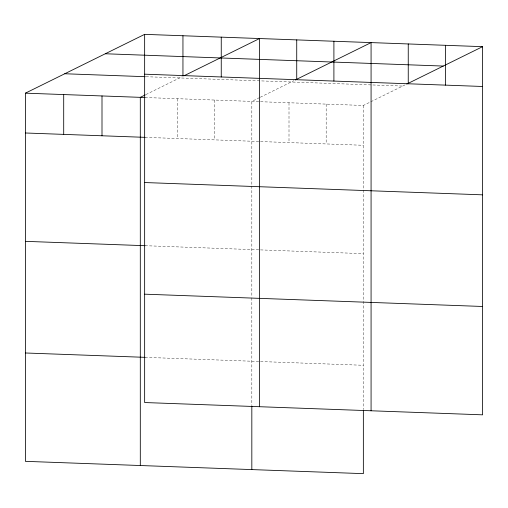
<?xml version="1.0" encoding="UTF-8"?>
<svg xmlns="http://www.w3.org/2000/svg" width="508" height="508" viewBox="0 0 508 508"><rect width="100%" height="100%" fill="white"/><g stroke="black" fill="none" stroke-linecap="round" stroke-linejoin="round"><path stroke-width="0.38" stroke-dasharray="2.54 1.91" d="M145.923 94.577L182.359 76.606M259.556 97.593L251.828 101.409L251.828 185.198M260.261 97.25L293.884 80.67M260.528 101.721L363.353 105.467L406.082 84.392M146.044 76.714L402.704 86.062M145.047 97.517L259.734 101.695M145.047 137.344L259.734 141.516M260.528 141.548L363.353 145.288M145.047 245.701L259.734 249.873M260.528 249.904L363.353 253.644M145.047 357.34L259.734 361.512M260.528 361.544L363.353 365.284M363.353 105.467L363.353 189.262M363.353 190.043L363.353 409.257M326.174 104.115L326.174 143.935M289.001 102.762L289.001 142.583M251.828 185.985L251.828 297.091M251.828 297.885L251.828 405.2M214.655 100.051L214.655 139.878M177.476 98.698L177.476 138.525"/><path stroke-width="0.76" d="M144.647 34.354L144.647 402.533L482.6 414.833L482.6 46.66L144.647 34.354L25.4 93.167L25.4 461.34L363.353 473.647L363.353 410.045M145.225 94.92L140.303 97.346L140.303 465.525M183.712 75.94L259.55 38.538L259.55 406.718M295.237 80.004L371.075 42.602L371.075 410.775M406.756 84.061L482.6 46.66M105.296 53.765L443.249 66.065M144.647 74.181L482.6 86.481M64.751 73.755L145.263 76.689M25.4 93.167L145.047 97.517M25.4 132.988L145.047 137.344M144.647 182.537L482.6 194.837M25.4 241.344L145.047 245.701M144.647 294.176L482.6 306.476M25.4 352.984L145.047 357.34M445.427 45.307L445.427 85.128M408.248 43.955L408.248 83.776M333.902 41.243L333.902 81.07M296.729 39.891L296.729 79.718M251.828 405.981L251.828 469.582M221.253 37.148L221.253 76.968M182.95 35.75L182.95 75.571M102 95.955L102 135.776M63.703 94.558L63.703 134.379"/></g></svg>
